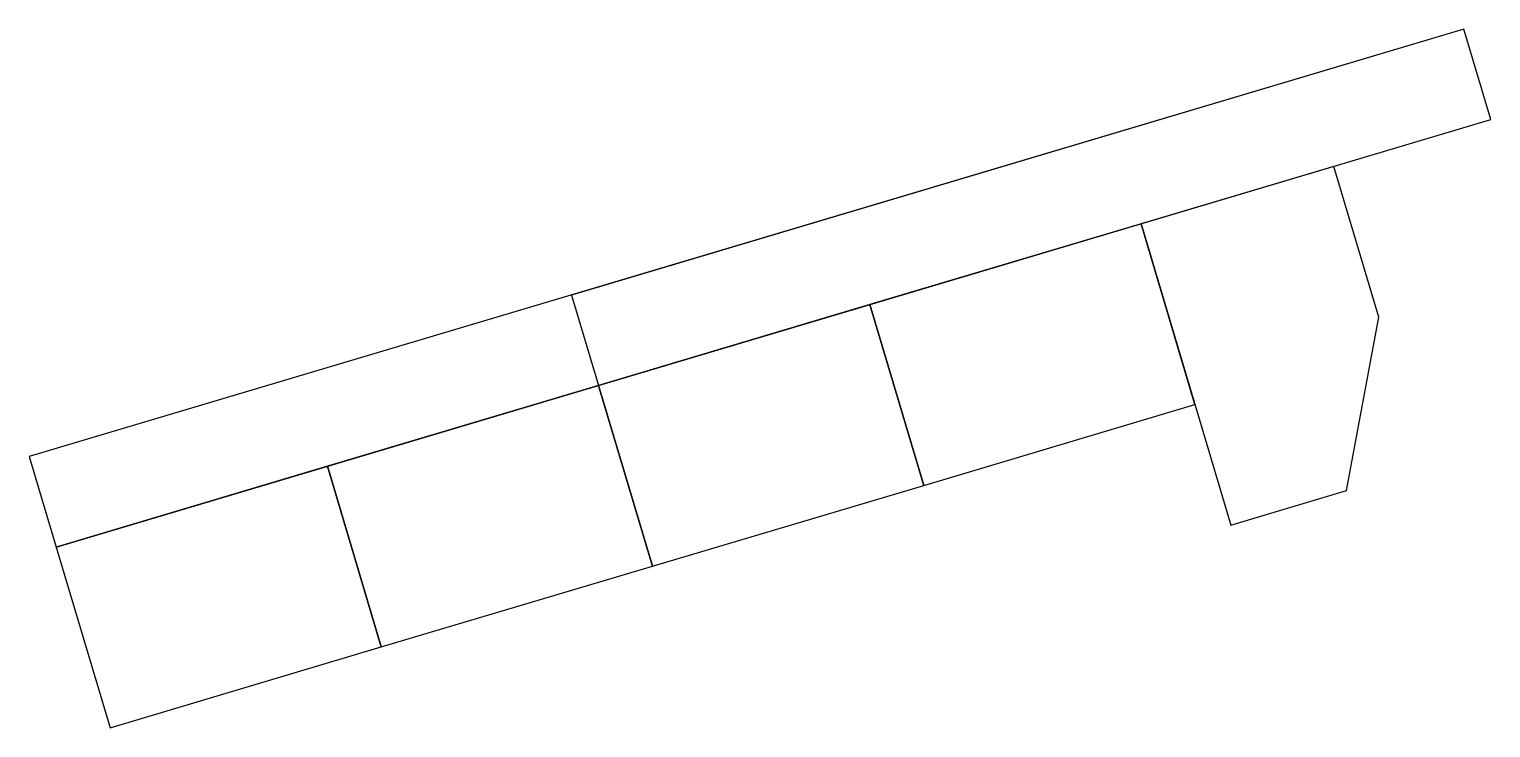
# Model space of a CAD drawing. Header units: millimetres. Extents: x 19954 to 66436, y 29272 to 51491.
import ezdxf

# ---------------------------------------------------------------- set-up
doc = ezdxf.new("R2010")
doc.units = ezdxf.units.MM
for name, color, linetype in [('10500', 3, 'Continuous'), ('14000', 4, 'Continuous'), ('17500', 5, 'Continuous'), ('3500', 1, 'Continuous'), ('7000', 2, 'Continuous')]:
    doc.layers.add(name, color=color, linetype=linetype)

msp = doc.modelspace()

# ---------------------------------------------------------------- linework, layer by layer
at = {"color": 2, "elevation": 344543}
msp.add_lwpolyline([(20810, 35022), (66436, 48616), (65579, 51491), (19954, 37897), (20810, 35022)], close=True, dxfattribs=at)
at = {"color": 3, "elevation": 344543}
msp.add_lwpolyline([(62871, 42337), (61444, 47129), (55312, 45302), (58167, 35718), (61844, 36814)], close=True, dxfattribs=at)
at = {"color": 1, "elevation": 344543}
for points in [[(46686, 42732), (48400, 36982), (57025, 39552), (55312, 45302), (46686, 42732)], [(38061, 40162), (39774, 34412), (48400, 36982), (46686, 42732), (38061, 40162)], [(29436, 37592), (31149, 31842), (39774, 34412), (38061, 40162), (29436, 37592)], [(20810, 35022), (22524, 29272), (31149, 31842), (29436, 37592), (20810, 35022)]]:
    msp.add_lwpolyline(points, close=True, dxfattribs=at)
at = {"layer": '10500', "color": 2, "elevation": 355043}
msp.add_lwpolyline([(20810, 35022), (66436, 48616), (65579, 51491), (19954, 37897), (20810, 35022)], close=True, dxfattribs=at)
at = {"layer": '10500', "color": 3, "elevation": 355043}
msp.add_lwpolyline([(62871, 42337), (61444, 47129), (55312, 45302), (58167, 35718), (61844, 36814)], close=True, dxfattribs=at)
at = {"layer": '10500', "color": 1, "elevation": 355043}
for points in [[(46686, 42732), (48400, 36982), (57025, 39552), (55312, 45302), (46686, 42732)], [(38061, 40162), (39774, 34412), (48400, 36982), (46686, 42732), (38061, 40162)], [(29436, 37592), (31149, 31842), (39774, 34412), (38061, 40162), (29436, 37592)]]:
    msp.add_lwpolyline(points, close=True, dxfattribs=at)
at = {"layer": '14000', "color": 2, "elevation": 358543}
msp.add_lwpolyline([(38061, 40162), (66436, 48616), (65579, 51491), (37204, 43037), (38061, 40162)], close=True, dxfattribs=at)
at = {"layer": '14000', "color": 3, "elevation": 358543}
msp.add_lwpolyline([(62871, 42337), (61444, 47129), (55312, 45302), (58167, 35718), (61844, 36814)], close=True, dxfattribs=at)
at = {"layer": '14000', "color": 1, "elevation": 358543}
for points in [[(46686, 42732), (48400, 36982), (57025, 39552), (55312, 45302), (46686, 42732)], [(38061, 40162), (39774, 34412), (48400, 36982), (46686, 42732), (38061, 40162)]]:
    msp.add_lwpolyline(points, close=True, dxfattribs=at)
at = {"layer": '17500', "color": 2, "elevation": 362043}
msp.add_lwpolyline([(38061, 40162), (66436, 48616), (65579, 51491), (37204, 43037), (38061, 40162)], close=True, dxfattribs=at)
at = {"layer": '17500', "color": 3, "elevation": 362043}
msp.add_lwpolyline([(62871, 42337), (61444, 47129), (55312, 45302), (58167, 35718), (61844, 36814)], close=True, dxfattribs=at)
at = {"layer": '3500', "color": 2, "elevation": 348043}
msp.add_lwpolyline([(20810, 35022), (66436, 48616), (65579, 51491), (19954, 37897), (20810, 35022)], close=True, dxfattribs=at)
at = {"layer": '3500', "color": 3, "elevation": 348043}
msp.add_lwpolyline([(62871, 42337), (61444, 47129), (55312, 45302), (58167, 35718), (61844, 36814)], close=True, dxfattribs=at)
at = {"layer": '3500', "color": 1, "elevation": 348043}
for points in [[(46686, 42732), (48400, 36982), (57025, 39552), (55312, 45302), (46686, 42732)], [(38061, 40162), (39774, 34412), (48400, 36982), (46686, 42732), (38061, 40162)], [(29436, 37592), (31149, 31842), (39774, 34412), (38061, 40162), (29436, 37592)], [(20810, 35022), (22524, 29272), (31149, 31842), (29436, 37592), (20810, 35022)]]:
    msp.add_lwpolyline(points, close=True, dxfattribs=at)
at = {"layer": '7000', "color": 2, "elevation": 351543}
msp.add_lwpolyline([(20810, 35022), (66436, 48616), (65579, 51491), (19954, 37897), (20810, 35022)], close=True, dxfattribs=at)
at = {"layer": '7000', "color": 3, "elevation": 351543}
msp.add_lwpolyline([(62871, 42337), (61444, 47129), (55312, 45302), (58167, 35718), (61844, 36814)], close=True, dxfattribs=at)
at = {"layer": '7000', "color": 1, "elevation": 351543}
for points in [[(46686, 42732), (48400, 36982), (57025, 39552), (55312, 45302), (46686, 42732)], [(38061, 40162), (39774, 34412), (48400, 36982), (46686, 42732), (38061, 40162)], [(29436, 37592), (31149, 31842), (39774, 34412), (38061, 40162), (29436, 37592)], [(20810, 35022), (22524, 29272), (31149, 31842), (29436, 37592), (20810, 35022)]]:
    msp.add_lwpolyline(points, close=True, dxfattribs=at)

doc.saveas('drawing.dxf')
